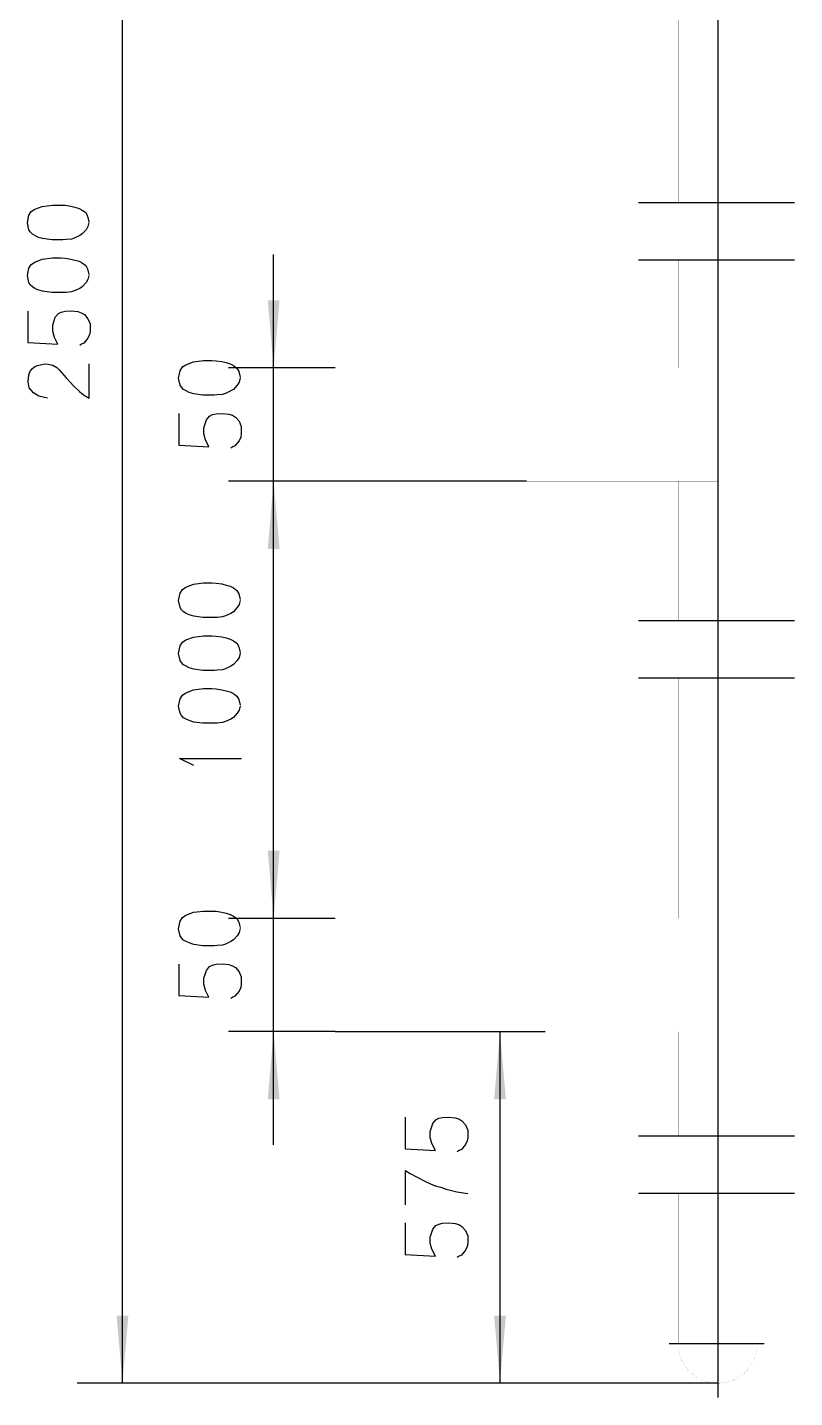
# Model space of a CAD drawing. Extents: x 0 to 8410, y 0 to 11890.
# Drawn here: x 410 to 749, y 653 to 1258 of the extents above; entities that cross this region are included whole.
import ezdxf

# ---------------------------------------------------------------- set-up
doc = ezdxf.new("R2010")
doc.units = 0
doc.header["$MEASUREMENT"] = 0
doc.layers.add('6', color=7, linetype='Continuous')

# ---------------------------------------------------------------- blocks, each defined once
blk = doc.blocks.new('BLKENT63')
at = {"layer": '6', "color": 1, "linetype": 'Continuous'}
for p, q in [((519.006, 764.5), (519.006, 914.5)), ((546.156, 864.5), (499.006, 864.5)), ((546.156, 814.5), (499.006, 814.5))]:
    blk.add_line(p, q, dxfattribs=at)
at = {"layer": '6', "color": 2, "linetype": 'Continuous'}
for p, q in [((478.686, 864.903), (480.226, 865.909)), ((480.226, 865.909), (483.586, 867.19)), ((483.586, 867.19), (488.066, 867.739)), ((488.066, 867.739), (491.706, 867.739)), ((491.706, 867.739), (493.666, 867.648)), ((493.666, 867.648), (496.186, 867.282)), ((496.186, 867.282), (498.006, 866.824)), ((498.006, 866.824), (499.826, 866.275)), ((499.826, 866.275), (501.226, 865.543)), ((501.226, 865.543), (502.766, 864.445)), ((477.006, 859.962), (477.706, 863.256)), ((477.706, 856.85), (477.006, 859.962)), ((477.706, 863.256), (478.686, 864.903)), ((502.766, 864.445), (503.606, 862.89)), ((503.606, 862.89), (504.166, 860.419)), ((504.166, 860.053), (503.746, 858.223)), ((478.266, 855.935), (477.706, 856.85)), ((479.246, 854.929), (478.266, 855.935)), ((480.366, 854.288), (479.246, 854.929)), ((481.626, 853.648), (480.366, 854.288)), ((483.726, 853.007), (481.626, 853.648)), ((487.786, 852.458), (483.726, 853.007)), ((497.726, 853.19), (496.466, 852.733)), ((500.106, 854.288), (497.726, 853.19)), ((501.226, 855.02), (500.106, 854.288)), ((502.906, 856.85), (501.226, 855.02)), ((503.746, 858.223), (502.906, 856.85)), ((492.686, 852.458), (487.786, 852.458)), ((494.086, 852.55), (492.686, 852.458)), ((496.466, 852.733), (494.086, 852.55)), ((477.146, 844.314), (477.146, 830.406)), ((488.206, 838.092), (489.326, 841.569)), ((489.326, 841.569), (490.726, 843.216)), ((490.726, 843.216), (491.986, 843.857)), ((491.986, 843.857), (493.666, 844.223)), ((493.666, 844.223), (496.466, 844.406)), ((496.466, 844.406), (499.266, 844.131)), ((499.266, 844.131), (500.806, 843.582)), ((500.806, 843.582), (502.206, 842.759)), ((502.206, 842.759), (503.746, 840.929)), ((503.746, 840.929), (504.726, 838.641)), ((488.206, 835.439), (488.206, 838.092)), ((488.906, 832.694), (488.206, 835.439)), ((504.726, 835.347), (504.446, 833.975)), ((504.726, 838.641), (504.726, 835.347)), ((477.146, 830.406), (490.446, 829.674)), ((490.446, 829.674), (488.906, 832.694)), ((500.946, 829.674), (500.106, 829.125)), ((501.926, 830.131), (500.946, 829.674)), ((503.746, 832.327), (501.926, 830.131)), ((504.446, 833.975), (503.746, 832.327))]:
    blk.add_line(p, q, dxfattribs=at)
at = {"layer": '6', "color": 1, "linetype": 'Continuous'}
for points in [[(519.006, 864.5), (516.391, 894.385), (521.621, 894.385)], [(519.006, 814.5), (521.621, 784.614), (516.391, 784.614)]]:
    blk.add_solid(points, dxfattribs=at)
blk = doc.blocks.new('BLKENT64')
at = {"layer": '6', "color": 1, "linetype": 'Continuous'}
for p, q in [((519.006, 1007.53), (519.006, 1157.53)), ((546.156, 1107.53), (499.006, 1107.53)), ((546.156, 1057.53), (499.006, 1057.53))]:
    blk.add_line(p, q, dxfattribs=at)
at = {"layer": '6', "color": 2, "linetype": 'Continuous'}
for p, q in [((477.706, 1106.28), (478.686, 1107.93)), ((478.686, 1107.93), (480.226, 1108.94)), ((480.226, 1108.94), (483.586, 1110.22)), ((483.586, 1110.22), (488.066, 1110.77)), ((488.066, 1110.77), (491.706, 1110.77)), ((491.706, 1110.77), (493.666, 1110.67)), ((493.666, 1110.67), (496.186, 1110.31)), ((496.186, 1110.31), (498.006, 1109.85)), ((498.006, 1109.85), (499.826, 1109.3)), ((499.826, 1109.3), (501.226, 1108.57)), ((501.226, 1108.57), (502.766, 1107.47)), ((502.766, 1107.47), (503.606, 1105.92)), ((477.006, 1102.99), (477.706, 1106.28)), ((477.706, 1099.88), (477.006, 1102.99)), ((503.746, 1101.25), (502.906, 1099.88)), ((503.606, 1105.92), (504.166, 1103.45)), ((504.166, 1103.08), (503.746, 1101.25)), ((478.266, 1098.96), (477.706, 1099.88)), ((479.246, 1097.96), (478.266, 1098.96)), ((480.366, 1097.32), (479.246, 1097.96)), ((481.626, 1096.67), (480.366, 1097.32)), ((483.726, 1096.03), (481.626, 1096.67)), ((487.786, 1095.49), (483.726, 1096.03)), ((492.686, 1095.49), (487.786, 1095.49)), ((494.086, 1095.58), (492.686, 1095.49)), ((496.466, 1095.76), (494.086, 1095.58)), ((497.726, 1096.22), (496.466, 1095.76)), ((500.106, 1097.32), (497.726, 1096.22)), ((501.226, 1098.05), (500.106, 1097.32)), ((502.906, 1099.88), (501.226, 1098.05)), ((477.146, 1087.34), (477.146, 1073.43)), ((488.206, 1081.12), (489.326, 1084.6)), ((489.326, 1084.6), (490.726, 1086.24)), ((490.726, 1086.24), (491.986, 1086.88)), ((491.986, 1086.88), (493.666, 1087.25)), ((493.666, 1087.25), (496.466, 1087.43)), ((496.466, 1087.43), (499.266, 1087.16)), ((499.266, 1087.16), (500.806, 1086.61)), ((500.806, 1086.61), (502.206, 1085.79)), ((502.206, 1085.79), (503.746, 1083.96)), ((503.746, 1083.96), (504.726, 1081.67)), ((488.206, 1078.47), (488.206, 1081.12)), ((488.906, 1075.72), (488.206, 1078.47)), ((504.446, 1077), (503.746, 1075.35)), ((504.726, 1078.37), (504.446, 1077)), ((504.726, 1081.67), (504.726, 1078.37)), ((477.146, 1073.43), (490.446, 1072.7)), ((490.446, 1072.7), (488.906, 1075.72)), ((500.946, 1072.7), (500.106, 1072.15)), ((501.926, 1073.16), (500.946, 1072.7)), ((503.746, 1075.35), (501.926, 1073.16))]:
    blk.add_line(p, q, dxfattribs=at)
at = {"layer": '6', "color": 1, "linetype": 'Continuous'}
for points in [[(519.006, 1107.53), (516.391, 1137.41), (521.621, 1137.41)], [(519.006, 1057.53), (521.621, 1027.64), (516.391, 1027.64)]]:
    blk.add_solid(points, dxfattribs=at)
blk = doc.blocks.new('BLKENT66')
at = {"layer": '6', "color": 1, "linetype": 'Continuous'}
for p, q in [((630.663, 1057.53), (499.006, 1057.53)), ((519.006, 864.5), (519.006, 1057.53)), ((546.156, 864.5), (499.006, 864.5))]:
    blk.add_line(p, q, dxfattribs=at)
at = {"layer": '6', "color": 2, "linetype": 'Continuous'}
for p, q in [((478.686, 1009.75), (480.226, 1010.76)), ((480.226, 1010.76), (483.586, 1012.04)), ((483.586, 1012.04), (488.066, 1012.59)), ((488.066, 1012.59), (491.706, 1012.59)), ((491.706, 1012.59), (493.666, 1012.49)), ((493.666, 1012.49), (496.186, 1012.13)), ((496.186, 1012.13), (498.006, 1011.67)), ((498.006, 1011.67), (499.826, 1011.12)), ((499.826, 1011.12), (501.226, 1010.39)), ((501.226, 1010.39), (502.766, 1009.29)), ((477.006, 1004.81), (477.706, 1008.1)), ((477.706, 1001.7), (477.006, 1004.81)), ((477.706, 1008.1), (478.686, 1009.75)), ((502.766, 1009.29), (503.606, 1007.74)), ((503.606, 1007.74), (504.166, 1005.27)), ((504.166, 1004.9), (503.746, 1003.07)), ((478.266, 1000.78), (477.706, 1001.7)), ((479.246, 999.776), (478.266, 1000.78)), ((480.366, 999.135), (479.246, 999.776)), ((481.626, 998.494), (480.366, 999.135)), ((483.726, 997.854), (481.626, 998.494)), ((500.106, 999.135), (497.726, 998.037)), ((501.226, 999.867), (500.106, 999.135)), ((502.906, 1001.7), (501.226, 999.867)), ((503.746, 1003.07), (502.906, 1001.7)), ((487.786, 997.305), (483.726, 997.854)), ((492.686, 997.305), (487.786, 997.305)), ((494.086, 997.396), (492.686, 997.305)), ((496.466, 997.579), (494.086, 997.396)), ((497.726, 998.037), (496.466, 997.579)), ((477.706, 984.769), (478.686, 986.416)), ((478.686, 986.416), (480.226, 987.423)), ((480.226, 987.423), (483.586, 988.704)), ((483.586, 988.704), (488.066, 989.253)), ((488.066, 989.253), (491.706, 989.253)), ((491.706, 989.253), (493.666, 989.161)), ((493.666, 989.161), (496.186, 988.795)), ((496.186, 988.795), (498.006, 988.338)), ((498.006, 988.338), (499.826, 987.789)), ((499.826, 987.789), (501.226, 987.057)), ((501.226, 987.057), (502.766, 985.958)), ((502.766, 985.958), (503.606, 984.403)), ((477.006, 981.475), (477.706, 984.769)), ((477.706, 978.364), (477.006, 981.475)), ((503.606, 984.403), (504.166, 981.932)), ((504.166, 981.566), (503.746, 979.736)), ((478.266, 977.449), (477.706, 978.364)), ((479.246, 976.442), (478.266, 977.449)), ((480.366, 975.802), (479.246, 976.442)), ((481.626, 975.161), (480.366, 975.802)), ((483.726, 974.521), (481.626, 975.161)), ((487.786, 973.972), (483.726, 974.521)), ((492.686, 973.972), (487.786, 973.972)), ((494.086, 974.063), (492.686, 973.972)), ((496.466, 974.246), (494.086, 974.063)), ((497.726, 974.704), (496.466, 974.246)), ((500.106, 975.802), (497.726, 974.704)), ((501.226, 976.534), (500.106, 975.802)), ((502.906, 978.364), (501.226, 976.534)), ((503.746, 979.736), (502.906, 978.364)), ((477.706, 961.436), (478.686, 963.083)), ((478.686, 963.083), (480.226, 964.089)), ((480.226, 964.089), (483.586, 965.37)), ((483.586, 965.37), (488.066, 965.919)), ((488.066, 965.919), (491.706, 965.919)), ((491.706, 965.919), (493.666, 965.828)), ((493.666, 965.828), (496.186, 965.462)), ((496.186, 965.462), (498.006, 965.004)), ((498.006, 965.004), (499.826, 964.455)), ((499.826, 964.455), (501.226, 963.723)), ((501.226, 963.723), (502.766, 962.625)), ((502.766, 962.625), (503.606, 961.07)), ((477.006, 958.141), (477.706, 961.436)), ((477.706, 955.03), (477.006, 958.141)), ((503.746, 956.403), (502.906, 955.03)), ((503.606, 961.07), (504.166, 958.599)), ((504.166, 958.233), (503.746, 956.403)), ((478.266, 954.115), (477.706, 955.03)), ((479.246, 953.109), (478.266, 954.115)), ((480.366, 952.468), (479.246, 953.109)), ((481.626, 951.828), (480.366, 952.468)), ((483.726, 951.187), (481.626, 951.828)), ((487.786, 950.638), (483.726, 951.187)), ((492.686, 950.638), (487.786, 950.638)), ((494.086, 950.73), (492.686, 950.638)), ((496.466, 950.913), (494.086, 950.73)), ((497.726, 951.37), (496.466, 950.913)), ((500.106, 952.468), (497.726, 951.37)), ((501.226, 953.2), (500.106, 952.468)), ((502.906, 955.03), (501.226, 953.2)), ((483.726, 931.972), (477.426, 935.083)), ((477.426, 935.083), (504.866, 935.083))]:
    blk.add_line(p, q, dxfattribs=at)
at = {"layer": '6', "color": 1, "linetype": 'Continuous'}
for points in [[(519.006, 1057.53), (521.621, 1027.64), (516.391, 1027.64)], [(519.006, 864.5), (516.391, 894.385), (521.621, 894.385)]]:
    blk.add_solid(points, dxfattribs=at)
blk = doc.blocks.new('BLKENT67')
at = {"layer": '6', "color": 1, "linetype": 'Continuous'}
for p, q in [((546.156, 814.5), (638.984, 814.5)), ((618.984, 659.283), (618.984, 814.5)), ((715.171, 659.283), (598.984, 659.283))]:
    blk.add_line(p, q, dxfattribs=at)
at = {"layer": '6', "color": 2, "linetype": 'Continuous'}
for p, q in [((577.124, 776.707), (577.124, 762.798)), ((589.304, 773.962), (590.704, 775.609)), ((590.704, 775.609), (591.964, 776.249)), ((591.964, 776.249), (593.644, 776.615)), ((593.644, 776.615), (596.444, 776.798)), ((596.444, 776.798), (599.244, 776.524)), ((599.244, 776.524), (600.784, 775.975)), ((600.784, 775.975), (602.184, 775.151)), ((602.184, 775.151), (603.724, 773.321)), ((588.184, 770.485), (589.304, 773.962)), ((588.184, 767.831), (588.184, 770.485)), ((603.724, 773.321), (604.704, 771.034)), ((604.704, 771.034), (604.704, 767.74)), ((577.124, 762.798), (590.424, 762.066)), ((588.884, 765.086), (588.184, 767.831)), ((590.424, 762.066), (588.884, 765.086)), ((601.904, 762.524), (600.924, 762.066)), ((603.724, 764.72), (601.904, 762.524)), ((604.424, 766.367), (603.724, 764.72)), ((604.704, 767.74), (604.424, 766.367)), ((600.924, 762.066), (600.084, 761.517)), ((577.264, 738.092), (577.264, 753.191)), ((577.264, 753.191), (579.364, 751.909)), ((579.364, 751.909), (582.164, 750.354)), ((582.164, 750.354), (586.364, 748.158)), ((586.364, 748.158), (589.584, 746.785)), ((589.584, 746.785), (590.984, 746.236)), ((590.984, 746.236), (592.804, 745.779)), ((592.804, 745.779), (595.184, 744.955)), ((595.184, 744.955), (597.564, 744.406)), ((597.564, 744.406), (599.944, 743.857)), ((599.944, 743.857), (604.844, 743.125)), ((577.124, 730.04), (577.124, 716.132)), ((588.184, 723.818), (589.304, 727.295)), ((589.304, 727.295), (590.704, 728.942)), ((590.704, 728.942), (591.964, 729.583)), ((591.964, 729.583), (593.644, 729.949)), ((593.644, 729.949), (596.444, 730.132)), ((596.444, 730.132), (599.244, 729.857)), ((599.244, 729.857), (600.784, 729.308)), ((600.784, 729.308), (602.184, 728.485)), ((602.184, 728.485), (603.724, 726.655)), ((603.724, 726.655), (604.704, 724.367)), ((588.184, 721.164), (588.184, 723.818)), ((588.884, 718.419), (588.184, 721.164)), ((604.704, 721.073), (604.424, 719.7)), ((604.704, 724.367), (604.704, 721.073)), ((577.124, 716.132), (590.424, 715.4)), ((590.424, 715.4), (588.884, 718.419)), ((600.924, 715.4), (600.084, 714.851)), ((601.904, 715.857), (600.924, 715.4)), ((603.724, 718.053), (601.904, 715.857)), ((604.424, 719.7), (603.724, 718.053))]:
    blk.add_line(p, q, dxfattribs=at)
at = {"layer": '6', "color": 1, "linetype": 'Continuous'}
for points in [[(618.984, 814.5), (621.599, 784.614), (616.369, 784.614)], [(618.984, 659.283), (616.369, 689.169), (621.599, 689.169)]]:
    blk.add_solid(points, dxfattribs=at)
blk = doc.blocks.new('BLKENT68')
at = {"layer": '6', "color": 1, "linetype": 'Continuous'}
for p, q in [((452.24, 659.283), (452.24, 1596.33)), ((715.171, 659.283), (432.24, 659.283))]:
    blk.add_line(p, q, dxfattribs=at)
at = {"layer": '6', "color": 2, "linetype": 'Continuous'}
for p, q in [((410.241, 1171.6), (410.941, 1174.9)), ((410.941, 1174.9), (411.921, 1176.55)), ((411.921, 1176.55), (413.461, 1177.55)), ((413.461, 1177.55), (416.821, 1178.83)), ((416.821, 1178.83), (421.301, 1179.38)), ((421.301, 1179.38), (424.941, 1179.38)), ((424.941, 1179.38), (426.901, 1179.29)), ((426.901, 1179.29), (429.421, 1178.92)), ((429.421, 1178.92), (431.241, 1178.47)), ((431.241, 1178.47), (433.061, 1177.92)), ((433.061, 1177.92), (434.461, 1177.19)), ((434.461, 1177.19), (436.001, 1176.09)), ((436.001, 1176.09), (436.841, 1174.53)), ((436.841, 1174.53), (437.401, 1172.06)), ((410.941, 1168.49), (410.241, 1171.6)), ((411.501, 1167.58), (410.941, 1168.49)), ((412.481, 1166.57), (411.501, 1167.58)), ((436.141, 1168.49), (434.461, 1166.66)), ((436.981, 1169.87), (436.141, 1168.49)), ((437.401, 1171.7), (436.981, 1169.87)), ((413.601, 1165.93), (412.481, 1166.57)), ((414.861, 1165.29), (413.601, 1165.93)), ((416.961, 1164.65), (414.861, 1165.29)), ((421.021, 1164.1), (416.961, 1164.65)), ((425.921, 1164.1), (421.021, 1164.1)), ((427.321, 1164.19), (425.921, 1164.1)), ((429.701, 1164.38), (427.321, 1164.19)), ((430.961, 1164.83), (429.701, 1164.38)), ((433.341, 1165.93), (430.961, 1164.83)), ((434.461, 1166.66), (433.341, 1165.93)), ((413.461, 1154.22), (416.821, 1155.5)), ((416.821, 1155.5), (421.301, 1156.05)), ((421.301, 1156.05), (424.941, 1156.05)), ((424.941, 1156.05), (426.901, 1155.96)), ((426.901, 1155.96), (429.421, 1155.59)), ((429.421, 1155.59), (431.241, 1155.13)), ((410.241, 1148.27), (410.941, 1151.56)), ((410.941, 1151.56), (411.921, 1153.21)), ((411.921, 1153.21), (413.461, 1154.22)), ((431.241, 1155.13), (433.061, 1154.58)), ((433.061, 1154.58), (434.461, 1153.85)), ((434.461, 1153.85), (436.001, 1152.75)), ((436.001, 1152.75), (436.841, 1151.2)), ((436.841, 1151.2), (437.401, 1148.73)), ((410.941, 1145.16), (410.241, 1148.27)), ((411.501, 1144.24), (410.941, 1145.16)), ((412.481, 1143.24), (411.501, 1144.24)), ((413.601, 1142.6), (412.481, 1143.24)), ((434.461, 1143.33), (433.341, 1142.6)), ((436.141, 1145.16), (434.461, 1143.33)), ((436.981, 1146.53), (436.141, 1145.16)), ((437.401, 1148.36), (436.981, 1146.53)), ((414.861, 1141.96), (413.601, 1142.6)), ((416.961, 1141.32), (414.861, 1141.96)), ((421.021, 1140.77), (416.961, 1141.32)), ((425.921, 1140.77), (421.021, 1140.77)), ((427.321, 1140.86), (425.921, 1140.77)), ((429.701, 1141.04), (427.321, 1140.86)), ((430.961, 1141.5), (429.701, 1141.04)), ((433.341, 1142.6), (430.961, 1141.5)), ((410.381, 1132.62), (410.381, 1118.71)), ((422.561, 1129.88), (423.961, 1131.53)), ((423.961, 1131.53), (425.221, 1132.17)), ((425.221, 1132.17), (426.901, 1132.53)), ((426.901, 1132.53), (429.701, 1132.71)), ((429.701, 1132.71), (432.501, 1132.44)), ((432.501, 1132.44), (434.041, 1131.89)), ((434.041, 1131.89), (435.441, 1131.07)), ((421.441, 1126.4), (422.561, 1129.88)), ((421.441, 1123.75), (421.441, 1126.4)), ((435.441, 1131.07), (436.981, 1129.24)), ((436.981, 1129.24), (437.961, 1126.95)), ((437.961, 1126.95), (437.961, 1123.66)), ((422.141, 1121), (421.441, 1123.75)), ((423.681, 1117.98), (422.141, 1121)), ((436.981, 1120.64), (435.161, 1118.44)), ((437.681, 1122.28), (436.981, 1120.64)), ((437.961, 1123.66), (437.681, 1122.28)), ((410.381, 1118.71), (423.681, 1117.98)), ((434.181, 1117.98), (433.341, 1117.43)), ((435.161, 1118.44), (434.181, 1117.98)), ((411.501, 1106.09), (412.481, 1107.28)), ((412.481, 1107.28), (413.601, 1108.1)), ((413.601, 1108.1), (414.721, 1108.65)), ((414.721, 1108.65), (417.801, 1109.29)), ((417.801, 1109.29), (419.481, 1109.11)), ((419.481, 1109.11), (421.441, 1108.74)), ((421.441, 1108.74), (423.261, 1107.64)), ((423.261, 1107.64), (424.241, 1106.64)), ((437.541, 1094.19), (437.541, 1109.29)), ((410.521, 1101.33), (410.941, 1104.44)), ((411.081, 1098.68), (410.521, 1101.33)), ((410.941, 1104.44), (411.501, 1106.09)), ((424.241, 1106.64), (427.321, 1103.16)), ((427.321, 1103.16), (430.681, 1099.5)), ((412.901, 1096.57), (411.081, 1098.68)), ((415.281, 1095.11), (412.901, 1096.57)), ((419.061, 1094.19), (415.281, 1095.11)), ((430.681, 1099.5), (433.201, 1097.03)), ((433.201, 1097.03), (435.021, 1095.66)), ((435.021, 1095.66), (437.541, 1094.19))]:
    blk.add_line(p, q, dxfattribs=at)
at = {"layer": '6', "color": 1, "linetype": 'Continuous'}
blk.add_solid([(452.24, 659.283), (449.625, 689.169), (454.854, 689.169)], dxfattribs=at)

msp = doc.modelspace()

# ---------------------------------------------------------------- linework, layer by layer
at = {"layer": '6'}
for p, q in [((715.171, 1668.16), (715.171, 652.955)), ((680.171, 1180.48), (749.099, 1180.48)), ((680.171, 1155.16), (749.099, 1155.16)), ((680.171, 996.024), (749.099, 996.024)), ((680.171, 970.696), (749.099, 970.696)), ((680.171, 768.469), (749.099, 768.469)), ((680.171, 743.141), (749.099, 743.141)), ((693.755, 676.783), (735.71, 676.783))]:
    msp.add_line(p, q, dxfattribs=at)
at = {"layer": '6', "const_width": 0.03}
for points in [[(697.671, 1426.13), (697.671, 1180.48)], [(732.671, 1426.13), (732.671, 1180.48)], [(697.671, 1107.53), (697.671, 1155.16)], [(732.671, 996.024), (732.671, 1155.16)], [(546.156, 1107.53), (715.171, 1107.53)], [(546.156, 1057.53), (546.156, 1107.53)], [(546.156, 1057.53), (715.171, 1057.53)], [(697.671, 996.024), (697.671, 1057.53)], [(697.671, 864.5), (697.671, 970.696)], [(732.671, 768.469), (732.671, 970.696)], [(546.156, 864.5), (715.171, 864.5)], [(546.156, 814.5), (546.156, 864.5)], [(546.156, 814.5), (715.171, 814.5)], [(697.671, 768.469), (697.671, 814.5)], [(697.671, 676.783), (697.671, 743.141)], [(732.671, 676.783), (732.671, 743.141)]]:
    msp.add_lwpolyline(points, dxfattribs=at)
msp.add_lwpolyline([(697.671, 676.783, 1), (732.671, 676.783, -0.1)], format="xyb", dxfattribs=at)

# ---------------------------------------------------------------- block references
at = {"layer": '6'}
for name in ['BLKENT68', 'BLKENT64', 'BLKENT66', 'BLKENT63', 'BLKENT67']:
    msp.add_blockref(name, (0, 0), dxfattribs=at)

doc.saveas('drawing.dxf')
